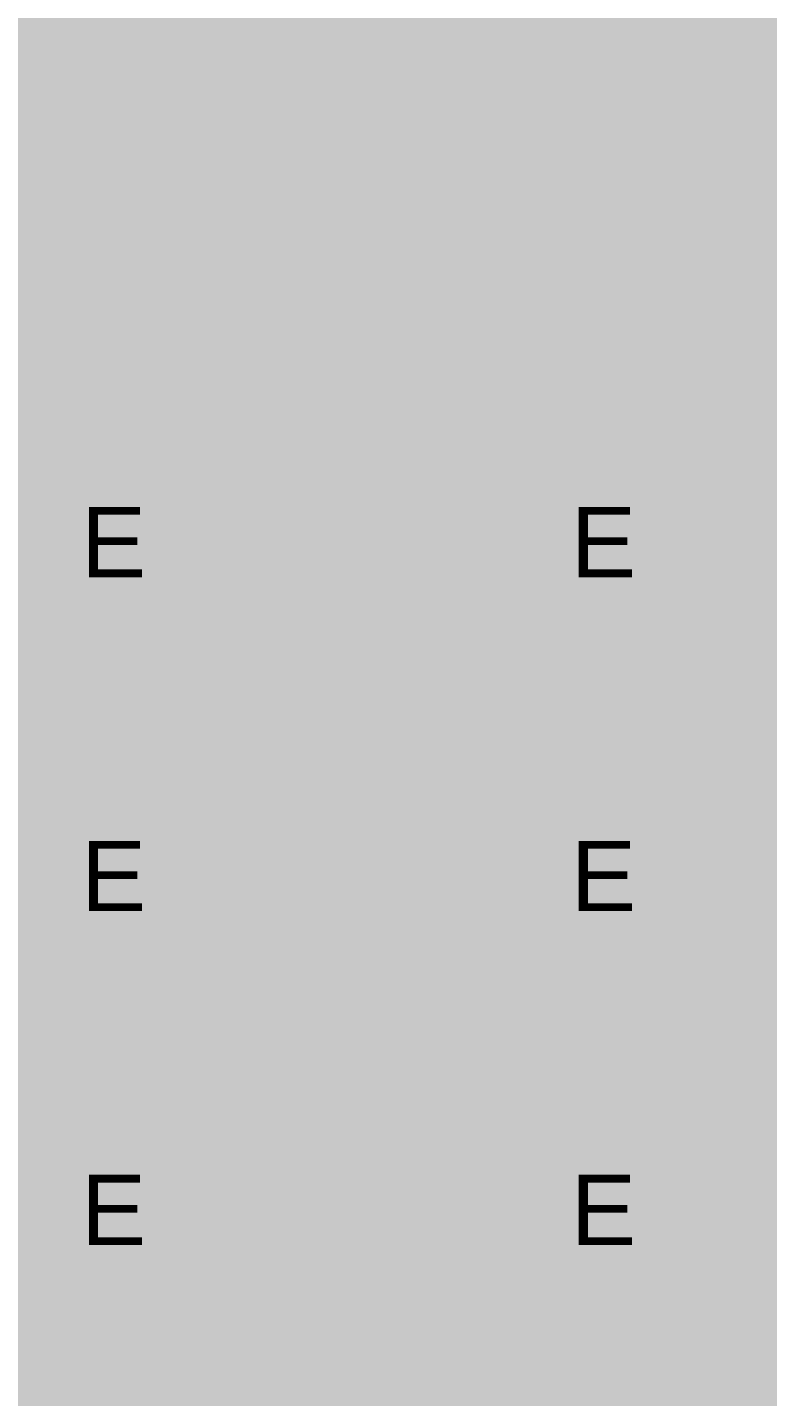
# Model space of a CAD drawing. Header units: inches. Extents: x 68 to 568, y 3 to 460.
# Drawn here: x 259.54 to 264.89, y 218.31 to 228.2 of the extents above; entities that cross this region are included whole.
import ezdxf

# ---------------------------------------------------------------- set-up
doc = ezdxf.new("R2010")
doc.units = ezdxf.units.IN
for name, color, linetype in [('Bottom Layer', 5, 'Continuous'), ('Bottom Solder', 6, 'Continuous'), ('Drill Drawing', 1, 'Continuous'), ('Layer 1', 16, 'Continuous'), ('Layer 2', 76, 'Continuous'), ('Top Layer', 1, 'Continuous'), ('Top Overlay', 2, 'Continuous'), ('Top Solder', 216, 'Continuous'), ('Via Holes', 16, 'Continuous')]:
    doc.layers.add(name, color=color, linetype=linetype)
doc.styles.add('Arial', font='', dxfattribs={"height": 0.2})
doc.styles.get('Arial').set_extended_font_data('Arial')

# ---------------------------------------------------------------- blocks, each defined once
blk = doc.blocks.new('760801401_461')
at = {"layer": 'Top Overlay'}
blk.add_lwpolyline([(4.55000106, -1.49999954, 0.1999996, 0.1999996, 1), (-48.44999962, -1.49999954, 0.1999996, 0.1999996, 1)], format="xyseb", close=True, dxfattribs=at)

msp = doc.modelspace()

# ---------------------------------------------------------------- hatches: boundary and pattern name
at = {"layer": 'Bottom Layer'}
h = msp.add_hatch(color=5, dxfattribs=at)
h.paths.add_polyline_path([(234.823, 229.10785522), (271.39899492, 229.10785268), (294.72699246, 229.10785776), (294.72699246, 229.10723292), (297.0790223, 229.10723292), (300.71059746, 225.47565776), (300.7106, 212.49625776), (297.3578, 209.14345776), (272.4404, 209.14345522), (241.6048, 209.14345522), (241.6048, 198.90725776), (234.10907712, 198.90725776), (234.10907712, 204.64765776), (228.346, 204.64765776), (228.346, 192.59535776), (223.1644, 187.41375776), (223.1644, 176.9108603), (214.7062, 176.9108603), (214.7062, 205.7908), (214.7062, 233.98465776), (214.7062, 238.20104506), (234.823, 238.20105776)])
h.paths.add_polyline_path([(222.6510152, 234.772454), (222.1569852, 234.772454), (221.67244464, 234.6760737), (221.21601934, 234.48701642), (220.80524546, 234.21254656), (220.45591164, 233.86321274), (220.18144178, 233.45243886), (219.9923845, 232.99601356), (219.8960042, 232.511473), (219.8960042, 232.017443), (219.9923845, 231.53290244), (220.18144178, 231.07647714), (220.45591164, 230.66570326), (220.80524546, 230.31636944), (221.21601934, 230.04189958), (221.67244464, 229.8528423), (222.1569852, 229.756462), (222.6510152, 229.756462), (223.13555576, 229.8528423), (223.59198106, 230.04189958), (224.00275494, 230.31636944), (224.35208876, 230.66570326), (224.62655862, 231.07647714), (224.8156159, 231.53290244), (224.9119962, 232.017443), (224.9119962, 232.511473), (224.8156159, 232.99601356), (224.62655862, 233.45243886), (224.35208876, 233.86321274), (224.00275494, 234.21254656), (223.59198106, 234.48701642), (223.13555576, 234.6760737)], flags=0)
h.paths.add_polyline_path([(288.02550218, 220.3454699), (287.5449799, 220.29284364), (287.0839572, 220.14748452), (286.66015312, 219.914978), (286.28984906, 219.60425472), (285.98728172, 219.22726284), (285.76407414, 218.79848798), (285.62880644, 218.33440204), (285.58667546, 217.85284598), (285.63930172, 217.3723237), (285.78466084, 216.911301), (286.01716736, 216.48749692), (286.32789064, 216.11719286), (286.70488252, 215.81462552), (287.13365738, 215.59141794), (287.59774332, 215.45615024), (288.07929938, 215.41401926), (288.55982166, 215.46664552), (289.02084436, 215.61200464), (289.44464844, 215.84451116), (289.8149524999999, 216.15523444), (290.11751984, 216.53222632), (290.34072742, 216.96100118), (290.47599512, 217.42508712), (290.5181261, 217.90664318), (290.4654998399999, 218.38716546), (290.32014072, 218.84818816), (290.0876342, 219.27199224), (289.77691092, 219.6422963), (289.39991904, 219.94486364), (288.97114418, 220.16807122), (288.50705824, 220.30333892)], flags=0)
h.paths.add_polyline_path([(222.65096694, 208.127854), (222.15693694, 208.127854), (221.67239638, 208.0314737), (221.21597108, 207.84241642), (220.8051972, 207.56794656), (220.45586338, 207.21861274), (220.18139352, 206.80783886), (219.99233624, 206.35141356), (219.89595594, 205.866873), (219.89595594, 205.372843), (219.99233624, 204.88830244), (220.18139352, 204.43187714), (220.45586338, 204.02110326), (220.8051972, 203.67176944), (221.21597108, 203.39729958), (221.67239638, 203.2082423), (222.15693694, 203.111862), (222.65096694, 203.111862), (223.1355075, 203.2082423), (223.5919328, 203.39729958), (224.00270668, 203.67176944), (224.3520405, 204.02110326), (224.62651036, 204.43187714), (224.81556764, 204.88830244), (224.91194794, 205.372843), (224.91194794, 205.866873), (224.81556764, 206.35141356), (224.62651036, 206.80783886), (224.3520405, 207.21861274), (224.00270668, 207.56794656), (223.5919328, 207.84241642), (223.1355075, 208.0314737)], flags=0)
h.paths.add_polyline_path([(237.94721524, 203.18433328), (237.61703048, 203.18433328), (237.29809792, 203.09887498), (237.0121498, 202.9337826), (236.77867554, 202.70030834), (236.61358316, 202.41436022), (236.52812486, 202.09542766), (236.52812486, 201.7652429), (236.61358316, 201.44631034), (236.77867554, 201.16036222), (237.0121498, 200.92688796), (237.29809792, 200.76179558), (237.61703048, 200.67633728), (237.94721524, 200.67633728), (238.2661478, 200.76179558), (238.55209592, 200.92688796), (238.78557018, 201.16036222), (238.95066256, 201.44631034), (239.03612086, 201.7652429), (239.03612086, 202.09542766), (238.95066256, 202.41436022), (238.78557018, 202.70030834), (238.55209592, 202.9337826), (238.2661478, 203.09887498)], flags=0)
h = msp.add_hatch(color=5, dxfattribs=at)
edge = h.paths.add_edge_path()
edge.add_arc((260.1468, 224.53585776), 0.2999994, 0, 360)
h = msp.add_hatch(color=5, dxfattribs=at)
edge = h.paths.add_edge_path()
edge.add_arc((263.6890230399999, 224.53585776), 0.2999994, 0, 360)
h = msp.add_hatch(color=5, dxfattribs=at)
edge = h.paths.add_edge_path()
edge.add_arc((260.1468, 222.12285776), 0.2999994, 0, 360)
h = msp.add_hatch(color=5, dxfattribs=at)
edge = h.paths.add_edge_path()
edge.add_arc((263.6890230399999, 222.12285776), 0.2999994, 0, 360)
h = msp.add_hatch(color=5, dxfattribs=at)
edge = h.paths.add_edge_path()
edge.add_arc((260.1468, 219.70985776), 0.2999994, 0, 360)
h = msp.add_hatch(color=5, dxfattribs=at)
edge = h.paths.add_edge_path()
edge.add_arc((263.6890230399999, 219.70985776), 0.2999994, 0, 360)
at = {"layer": 'Bottom Solder'}
h = msp.add_hatch(color=6, dxfattribs=at)
edge = h.paths.add_edge_path()
edge.add_arc((260.1468, 224.53585776), 0.4015993999999999, 0, 360)
h = msp.add_hatch(color=6, dxfattribs=at)
edge = h.paths.add_edge_path()
edge.add_arc((263.6890230399999, 224.53585776), 0.4015993999999999, 0, 360)
h = msp.add_hatch(color=6, dxfattribs=at)
edge = h.paths.add_edge_path()
edge.add_arc((260.1468, 222.12285776), 0.4015993999999999, 0, 360)
h = msp.add_hatch(color=6, dxfattribs=at)
edge = h.paths.add_edge_path()
edge.add_arc((263.6890230399999, 222.12285776), 0.4015993999999999, 0, 360)
h = msp.add_hatch(color=6, dxfattribs=at)
edge = h.paths.add_edge_path()
edge.add_arc((260.1468, 219.70985776), 0.4015993999999999, 0, 360)
h = msp.add_hatch(color=6, dxfattribs=at)
edge = h.paths.add_edge_path()
edge.add_arc((263.6890230399999, 219.70985776), 0.4015993999999999, 0, 360)
at = {"layer": 'Layer 1'}
h = msp.add_hatch(color=16, dxfattribs=at)
edge = h.paths.add_edge_path()
edge.add_arc((260.1468, 224.53585776), 0.2999994, 0, 360)
h = msp.add_hatch(color=16, dxfattribs=at)
edge = h.paths.add_edge_path()
edge.add_arc((263.6890230399999, 224.53585776), 0.2999994, 0, 360)
h = msp.add_hatch(color=16, dxfattribs=at)
edge = h.paths.add_edge_path()
edge.add_arc((260.1468, 222.12285776), 0.2999994, 0, 360)
h = msp.add_hatch(color=16, dxfattribs=at)
edge = h.paths.add_edge_path()
edge.add_arc((263.6890230399999, 222.12285776), 0.2999994, 0, 360)
h = msp.add_hatch(color=16, dxfattribs=at)
edge = h.paths.add_edge_path()
edge.add_arc((260.1468, 219.70985776), 0.2999994, 0, 360)
h = msp.add_hatch(color=16, dxfattribs=at)
edge = h.paths.add_edge_path()
edge.add_arc((263.6890230399999, 219.70985776), 0.2999994, 0, 360)
at = {"layer": 'Layer 2'}
h = msp.add_hatch(color=76, dxfattribs=at)
edge = h.paths.add_edge_path()
edge.add_arc((260.1468, 224.53585776), 0.2999994, 0, 360)
h = msp.add_hatch(color=76, dxfattribs=at)
edge = h.paths.add_edge_path()
edge.add_arc((263.6890230399999, 224.53585776), 0.2999994, 0, 360)
h = msp.add_hatch(color=76, dxfattribs=at)
edge = h.paths.add_edge_path()
edge.add_arc((260.1468, 222.12285776), 0.2999994, 0, 360)
h = msp.add_hatch(color=76, dxfattribs=at)
edge = h.paths.add_edge_path()
edge.add_arc((263.6890230399999, 222.12285776), 0.2999994, 0, 360)
h = msp.add_hatch(color=76, dxfattribs=at)
edge = h.paths.add_edge_path()
edge.add_arc((260.1468, 219.70985776), 0.2999994, 0, 360)
h = msp.add_hatch(color=76, dxfattribs=at)
edge = h.paths.add_edge_path()
edge.add_arc((263.6890230399999, 219.70985776), 0.2999994, 0, 360)
at = {"layer": 'Top Layer'}
msp.add_hatch(color=1, dxfattribs=at).paths.add_polyline_path([(269.1638, 209.21965776), (250.48400754, 209.21965776), (250.48400754, 244.67834224), (269.1638, 244.67834224)])
h = msp.add_hatch(color=1, dxfattribs=at)
edge = h.paths.add_edge_path()
edge.add_arc((260.1468, 224.53585776), 0.2999994, 0, 360)
h = msp.add_hatch(color=1, dxfattribs=at)
edge = h.paths.add_edge_path()
edge.add_arc((263.6890230399999, 224.53585776), 0.2999994, 0, 360)
h = msp.add_hatch(color=1, dxfattribs=at)
edge = h.paths.add_edge_path()
edge.add_arc((260.1468, 222.12285776), 0.2999994, 0, 360)
h = msp.add_hatch(color=1, dxfattribs=at)
edge = h.paths.add_edge_path()
edge.add_arc((263.6890230399999, 222.12285776), 0.2999994, 0, 360)
h = msp.add_hatch(color=1, dxfattribs=at)
edge = h.paths.add_edge_path()
edge.add_arc((260.1468, 219.70985776), 0.2999994, 0, 360)
h = msp.add_hatch(color=1, dxfattribs=at)
edge = h.paths.add_edge_path()
edge.add_arc((263.6890230399999, 219.70985776), 0.2999994, 0, 360)
at = {"layer": 'Top Solder'}
h = msp.add_hatch(color=216, dxfattribs=at)
edge = h.paths.add_edge_path()
edge.add_arc((260.1468, 224.53585776), 0.4015993999999999, 0, 360)
h = msp.add_hatch(color=216, dxfattribs=at)
edge = h.paths.add_edge_path()
edge.add_arc((263.6890230399999, 224.53585776), 0.4015993999999999, 0, 360)
h = msp.add_hatch(color=216, dxfattribs=at)
edge = h.paths.add_edge_path()
edge.add_arc((260.1468, 222.12285776), 0.4015993999999999, 0, 360)
h = msp.add_hatch(color=216, dxfattribs=at)
edge = h.paths.add_edge_path()
edge.add_arc((263.6890230399999, 222.12285776), 0.4015993999999999, 0, 360)
h = msp.add_hatch(color=216, dxfattribs=at)
edge = h.paths.add_edge_path()
edge.add_arc((260.1468, 219.70985776), 0.4015993999999999, 0, 360)
h = msp.add_hatch(color=216, dxfattribs=at)
edge = h.paths.add_edge_path()
edge.add_arc((263.6890230399999, 219.70985776), 0.4015993999999999, 0, 360)
at = {"layer": 'Via Holes'}
h = msp.add_hatch(color=7, dxfattribs=at)
edge = h.paths.add_edge_path()
edge.add_arc((260.1468, 224.53585776), 0.1499997, 0, 360)
h = msp.add_hatch(color=7, dxfattribs=at)
edge = h.paths.add_edge_path()
edge.add_arc((263.6890230399999, 224.53585776), 0.1499997, 0, 360)
h = msp.add_hatch(color=7, dxfattribs=at)
edge = h.paths.add_edge_path()
edge.add_arc((260.1468, 222.12285776), 0.1499997, 0, 360)
h = msp.add_hatch(color=7, dxfattribs=at)
edge = h.paths.add_edge_path()
edge.add_arc((263.6890230399999, 222.12285776), 0.1499997, 0, 360)
h = msp.add_hatch(color=7, dxfattribs=at)
edge = h.paths.add_edge_path()
edge.add_arc((260.1468, 219.70985776), 0.1499997, 0, 360)
h = msp.add_hatch(color=7, dxfattribs=at)
edge = h.paths.add_edge_path()
edge.add_arc((263.6890230399999, 219.70985776), 0.1499997, 0, 360)

# ---------------------------------------------------------------- linework, layer by layer
at = {"layer": 'Top Layer'}
msp.add_lwpolyline([(256.57702304, 213.6508808, 1.79999894, 1.79999894, 0), (263.8552, 220.92905776, 1.79999894, 1.79999894, 0)], format="xyseb", dxfattribs=at)
msp.add_lwpolyline([(263.4052009, 220.92905776, 0.8999982, 0.8999982, 1), (264.3051991, 220.92905776, 0.8999982, 0.8999982, 1)], format="xyseb", close=True, dxfattribs=at)

# ---------------------------------------------------------------- block references
at = {"rotation": 40}
msp.add_blockref('760801401_461', (303.9028948599999, 233.13799956), dxfattribs=at)

# ---------------------------------------------------------------- texts
at = {"layer": 'Drill Drawing', "style": 'Arial'}
for p in [(259.9267217, 224.23114158), (263.46894474, 224.23114158), (259.9267217, 221.81814158), (263.46894474, 221.81814158), (259.9267217, 219.40514158), (263.46894474, 219.40514158)]:
    msp.add_text('E', height=0.508, dxfattribs=at).set_placement(p)

doc.saveas('drawing.dxf')
